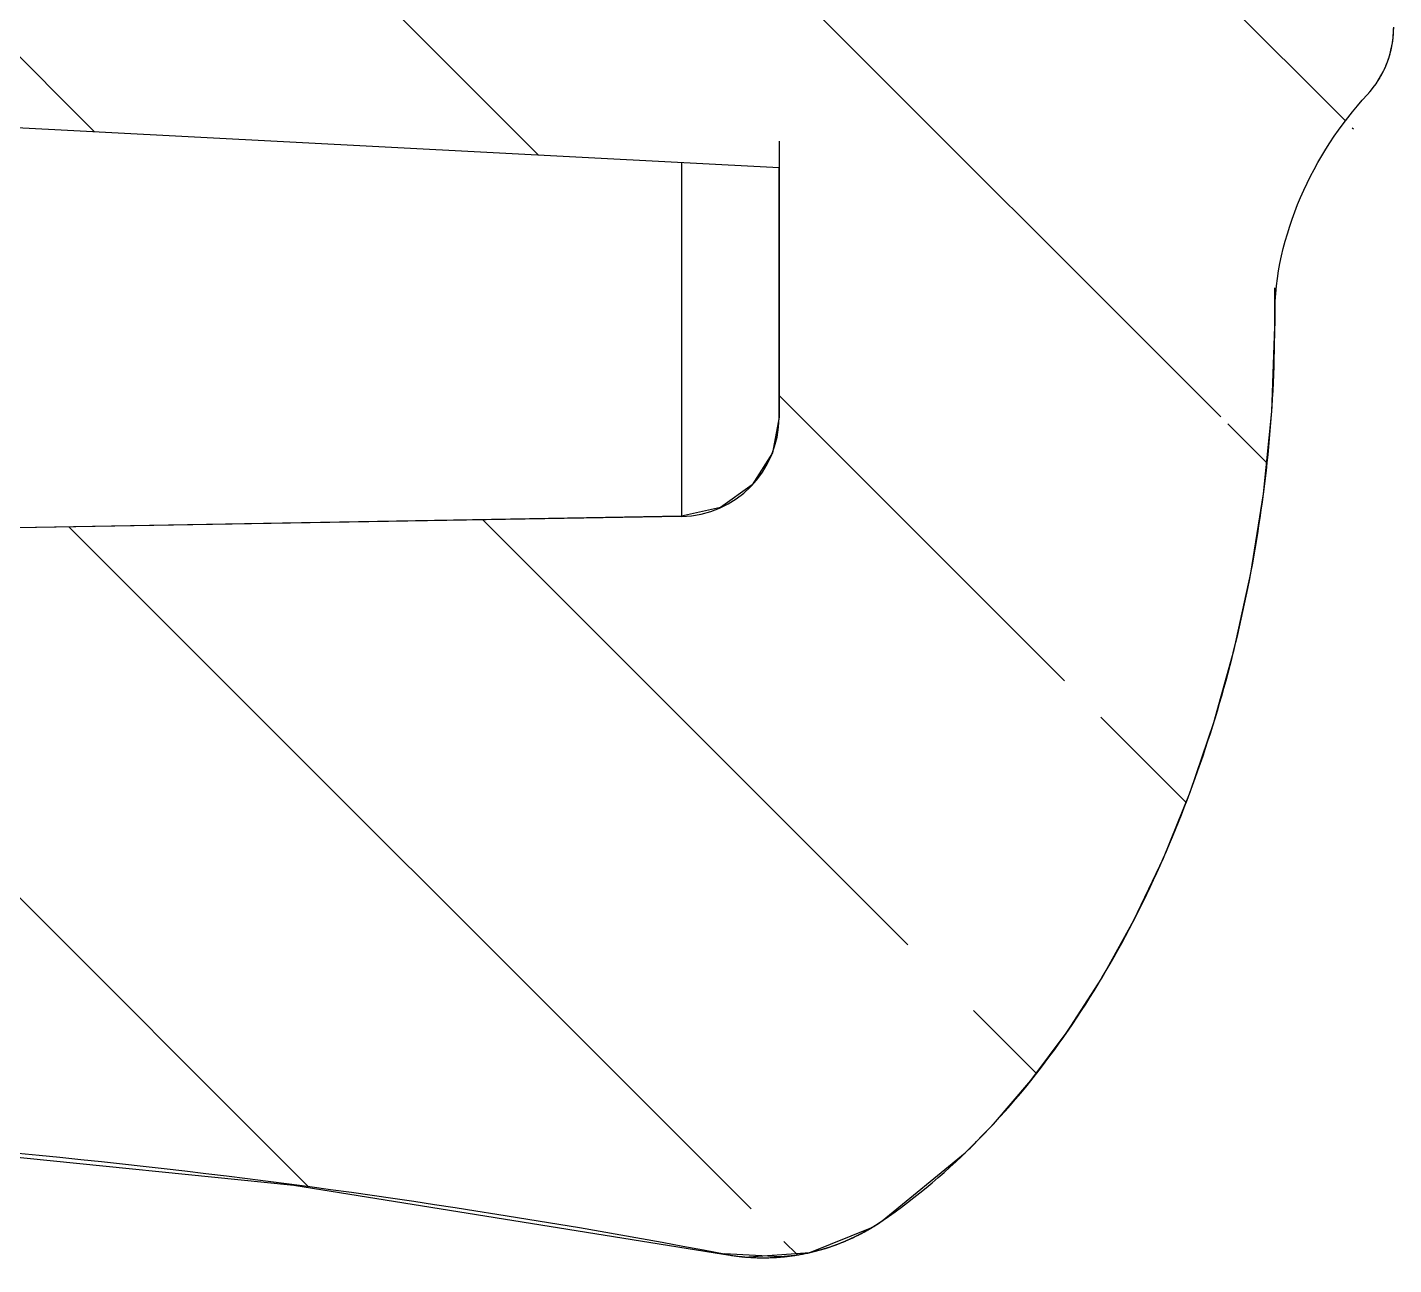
# Model space of a CAD drawing. Header units: millimetres. Extents: x 2243 to 2552, y 611 to 826.
# Drawn here: x 2363.3 to 2370.19, y 699.05 to 705.29 of the extents above; entities that cross this region are included whole.
import ezdxf

# ---------------------------------------------------------------- set-up
doc = ezdxf.new("R2010")
doc.units = ezdxf.units.MM

msp = doc.modelspace()

# ---------------------------------------------------------------- hatches: boundary and pattern name
at = {"linetype": 'Continuous'}
h = msp.add_hatch(dxfattribs=at)
h.set_pattern_fill('DEFAULT__5', color=2, scale=1.5, angle=-45, style=0, pattern_type=0)
h.set_pattern_definition([(315, (1879.842500702831, 509.7330220554935), (1.0606601718, 1.0606601718), [])])
edge = h.paths.add_edge_path()
edge.add_line((2359.587058095431, 706.0852300275935), (2359.587058095431, 707.0352300275936))
edge.add_line((2359.587058095431, 707.0352300275935), (2360.587058095431, 707.2115570082934))
edge.add_line((2360.587058095431, 707.2115570082935), (2360.587058095431, 708.3352300275935))
edge.add_line((2360.587058095431, 708.3352300275935), (2363.087058095431, 708.2915923651935))
edge.add_line((2363.087058095431, 707.4352300275934), (2363.087058095431, 708.2915923651934))
edge.add_line((2363.087058095431, 707.4352300275934), (2364.587058095431, 707.4090474301935))
edge.add_line((2364.587058095431, 706.5852300275935), (2364.587058095431, 707.4090474301936))
edge.add_line((2368.587058095431, 706.5503225563934), (2364.587058095431, 706.5852300275934))
edge.add_line((2368.587058095431, 705.5852300275935), (2368.587058095431, 706.5503225563936))
edge.add_line((2369.990548576731, 705.5607320100935), (2368.587058095431, 705.5852300275935))
edge.add_spline(control_points=[(2369.99054857683, 705.5607320100935), (2370.106073365831, 705.5587155172935), (2370.187058095131, 705.4763048581937), (2370.187058095431, 705.3607624715935)], knot_values=[0, 0, 0, 0, 1, 1, 1, 1], weights=[1, 0.8088336334999999, 0.8088336334999999, 1], degree=3, periodic=0)
edge.add_line((2370.187058095431, 705.2918121026935), (2370.187058095431, 705.3607624709934))
edge.add_spline(control_points=[(2370.054217053331, 704.9524092450935), (2370.14064213283, 705.0459021000934), (2370.187050298629, 705.1644621710933), (2370.187058094431, 705.2917814870934)], knot_values=[0, 0, 0, 0, 1, 1, 1, 1], weights=[1, 0.9541499064, 0.9541499064, 1], degree=3, periodic=0)
edge.add_spline(control_points=[(2369.587058095431, 703.8352305982935), (2369.587058240731, 704.2430565104935), (2369.742782496731, 704.6154441667935), (2370.05423086353, 704.9523935671934)], knot_values=[0, 0, 0, 0, 1, 1, 1, 1], degree=3, periodic=0)
edge.add_line((2369.587058095431, 703.7829240433935), (2369.587058095431, 703.8352300275934))
edge.add_spline(control_points=[(2367.607352046431, 699.2712357043935), (2367.783018201931, 699.3919876869935), (2368.103946520031, 699.6656061865935), (2368.513710324831, 700.1600774764935), (2368.845091134331, 700.7008035434935), (2369.112178315331, 701.2788339066935), (2369.318206374131, 701.8788178179935), (2369.468707706831, 702.4982332858935), (2369.56355346493, 703.1334550752935), (2369.587058095431, 703.5649548359935), (2369.587058095431, 703.7829240433935)], knot_values=[0, 0, 0, 0, 0.125, 0.25, 0.375, 0.5, 0.625, 0.75, 0.875, 1, 1, 1, 1], degree=3, periodic=0)
edge.add_spline(control_points=[(2366.810074195731, 699.1037381192936), (2367.091293443931, 699.0502181302934), (2367.37144451203, 699.1090741893933), (2367.607351923831, 699.2712356962935)], knot_values=[0, 0, 0, 0, 1, 1, 1, 1], weights=[1, 0.94862834, 0.94862834, 1], degree=3, periodic=0)
edge.add_arc((2359.583563882531, 661.1214018209935), 38.6636821558, 79.22766882610001, 89.26334366459999)
edge.add_arc((2360.087058114631, 700.2818467557935), 0.5000000192, 179.9999979036999, 269.2659134891)
edge.add_line((2359.587058095431, 700.2818467740935), (2359.587058095431, 701.6850648540935))
edge.add_line((2358.587058095431, 701.7112509251936), (2359.587058095431, 701.6850648540935))
edge.add_line((2358.587058095431, 701.7112509251936), (2358.587058095431, 702.6850704780935))
edge.add_line((2366.59578433863, 702.8248640983935), (2358.587058095431, 702.6850704780935))
edge.add_arc((2366.587058078931, 703.3247874842936), 0.5000000165, 271.0000074015, 360.0000017754)
edge.add_line((2367.087058095431, 703.3247874997935), (2367.087058095431, 704.5852300275935))
edge.add_line((2363.087058095431, 704.7948611446934), (2367.087058095431, 704.5852300275934))
edge.add_line((2363.087058095431, 704.7948611446934), (2363.087058095431, 705.9630073342935))
edge.add_line((2363.087058095431, 705.9630073342935), (2359.587058095431, 706.0852300275935))
edge = h.paths.add_edge_path()
edge.add_line((2359.587058095431, 712.1352300275935), (2359.587058095431, 713.0852300275935))
edge.add_line((2363.087058095431, 713.2074527207935), (2359.587058095431, 713.0852300275935))
edge.add_line((2363.087058095431, 713.2074527207935), (2363.087058095431, 714.3755989103935))
edge.add_line((2363.087058095431, 714.3755989103935), (2367.087058095431, 714.5852300275935))
edge.add_line((2367.087058095431, 714.5852300275935), (2367.087058095431, 720.0652300275935))
edge.add_line((2369.587058095431, 720.0652300275935), (2367.087058095431, 720.0652300275935))
edge.add_line((2369.587058095431, 715.3352300275935), (2369.587058095431, 720.0652300275935))
edge.add_spline(control_points=[(2370.05423086353, 714.2180664878935), (2369.742782496731, 714.5550158882935), (2369.587058240731, 714.9274035445935), (2369.587058095431, 715.3352294567935)], knot_values=[0, 0, 0, 0, 1, 1, 1, 1], degree=3, periodic=0)
edge.add_spline(control_points=[(2370.187058095031, 713.8786785680935), (2370.18705284603, 714.0059988347929), (2370.140646390429, 714.1245605959929), (2370.054222039031, 714.2180554185935)], knot_values=[0, 0, 0, 0, 1, 1, 1, 1], weights=[1, 0.9541492608, 0.9541492608, 1], degree=3, periodic=0)
edge.add_line((2370.187058095431, 713.8096975840936), (2370.187058095431, 713.8786479101935))
edge.add_spline(control_points=[(2369.99054857683, 713.6097280449935), (2370.10607336583, 713.6117445377934), (2370.18705809513, 713.6941551968935), (2370.187058095431, 713.8096975834935)], knot_values=[0, 0, 0, 0, 1, 1, 1, 1], weights=[1, 0.8088336336, 0.8088336336, 1], degree=3, periodic=0)
edge.add_line((2369.990548576731, 713.6097280449935), (2368.587058095431, 713.5852300275935))
edge.add_line((2368.587058095431, 712.6201374986936), (2368.587058095431, 713.5852300275935))
edge.add_line((2368.587058095431, 712.6201374986936), (2364.587058095431, 712.5852300275935))
edge.add_line((2364.587058095431, 711.7614126248935), (2364.587058095431, 712.5852300275935))
edge.add_line((2363.087058095431, 711.7352300275935), (2364.587058095431, 711.7614126248935))
edge.add_line((2363.087058095431, 710.8788676898935), (2363.087058095431, 711.7352300275935))
edge.add_line((2360.587058095431, 710.8352300275935), (2363.087058095431, 710.8788676898935))
edge.add_line((2360.587058095431, 710.8352300275935), (2360.587058095431, 711.9589030467936))
edge.add_line((2359.587058095431, 712.1352300275935), (2360.587058095431, 711.9589030467935))
edge = h.paths.add_edge_path()
edge.add_line((2369.587058095431, 720.0652300275935), (2367.087058095431, 720.0652300275935))
edge.add_line((2369.587058095431, 720.0652300275935), (2367.087058095431, 720.0652300275935))
edge = h.paths.add_edge_path()
edge.add_line((2369.587058095431, 802.3852300275935), (2369.587058095431, 773.1114766265935))
edge.add_line((2369.28705809543, 773.0852300275935), (2369.587058095431, 773.1114766265936))
edge.add_line((2369.28705809543, 733.0852300275935), (2369.28705809543, 773.0852300275935))
edge.add_line((2369.28705809543, 733.0852300275935), (2369.587058095431, 733.0589834284935))
edge.add_line((2369.587058095431, 733.0589834284935), (2369.587058095431, 720.0652300275935))
edge.add_line((2369.587058095431, 720.0652300275935), (2367.087058095431, 720.0652300275935))
edge.add_line((2367.087058095431, 793.8979547028935), (2367.087058095431, 720.0652300275935))
edge.add_line((2367.087058095431, 793.8979547028935), (2362.087058095431, 793.9852300275935))
edge.add_line((2362.087058095431, 795.0852300275935), (2362.087058095431, 793.9852300275936))
edge.add_line((2367.587058095431, 795.1812328846935), (2362.087058095431, 795.0852300275935))
edge.add_line((2367.587058095431, 796.9892271703934), (2367.587058095431, 795.1812328846934))
edge.add_line((2367.587058095431, 796.9892271703934), (2362.087058095431, 797.0852300275934))
edge.add_line((2362.087058095431, 798.1852300275934), (2362.087058095431, 797.0852300275934))
edge.add_line((2367.087058095431, 798.2725053521935), (2362.087058095431, 798.1852300275935))
edge.add_line((2367.087058095431, 802.8455133440934), (2367.087058095431, 798.2725053521934))
edge.add_spline(control_points=[(2366.595784304431, 803.3454371915935), (2366.884596278231, 803.3403959564935), (2367.087058099531, 803.1343693049935), (2367.087058095431, 802.8455133369935)], knot_values=[0, 0, 0, 0, 1, 1, 1, 1], weights=[1, 0.8088336320999999, 0.8088336320999999, 1], degree=3, periodic=0)
edge.add_line((2358.587058095431, 803.4852300275935), (2366.59578429863, 803.3454371916935))
edge.add_line((2358.587058095431, 804.4590441059935), (2358.587058095431, 803.4852300275935))
edge.add_line((2359.587058095431, 804.4852300275935), (2358.587058095431, 804.4590441059935))
edge.add_line((2359.587058095431, 805.8884336991935), (2359.587058095431, 804.4852300275934))
edge.add_spline(control_points=[(2360.080652254631, 806.3883926626935), (2359.790749583031, 806.3846782170937), (2359.587058099231, 806.1783601724935), (2359.587058095431, 805.8884337057934)], knot_values=[0, 0, 0, 0, 1, 1, 1, 1], weights=[1, 0.8077479890000001, 0.8077479890000001, 1], degree=3, periodic=0)
edge.add_arc((2359.583228013531, 845.0525845745935), 38.6673915215, 270.7370834752, 280.7720657694)
edge.add_spline(control_points=[(2367.60808167913, 806.8986986834934), (2367.372078072432, 807.0611437702944), (2367.091710510232, 807.1201364698943), (2366.810255659131, 807.0665708523935)], knot_values=[0, 0, 0, 0, 1, 1, 1, 1], weights=[1, 0.9485477012000001, 0.9485477012000001, 1], degree=3, periodic=0)
edge.add_spline(control_points=[(2369.587058095431, 802.3852287352935), (2369.58705844413, 803.9982870762935), (2368.934225920631, 805.9858960288934), (2367.608076575031, 806.8987021966934)], knot_values=[0, 0, 0, 0, 1, 1, 1, 1], degree=3, periodic=0)

# ---------------------------------------------------------------- linework, layer by layer
at = {"color": 7, "linetype": 'Continuous'}
for p, q in [((2363.087058095431, 704.7948611446934), (2367.087058095431, 704.5852300275935)), ((2363.087058095431, 704.7948611446934), (2367.087058095431, 704.5852300275935)), ((2367.087058095431, 704.7170709791935), (2367.087058095431, 703.3238028364935)), ((2366.595784284731, 704.6109765969935), (2366.595784474631, 702.8238796369935)), ((2367.087058095431, 703.3247874997935), (2367.087058095431, 704.5852300275935)), ((2369.587058095431, 703.7825118842935), (2369.587058095431, 703.9784881428934)), ((2369.587058095431, 703.9091286965935), (2369.587058095431, 703.7852300275935)), ((2369.587058095431, 703.7829240433935), (2369.587058095431, 703.8352300275935)), ((2367.087058095431, 703.3252531726935), (2367.053570560131, 703.1453481135935)), ((2367.053570560131, 703.1453481135935), (2366.951874232031, 702.9833341273935)), ((2366.951874232031, 702.9833341273935), (2366.79247314343, 702.8693980211935)), ((2366.595784194531, 702.8253303588936), (2358.587058095431, 702.6855391333935)), ((2366.59578433863, 702.8248640983935), (2358.587058095431, 702.6850704780935)), ((2366.59578433863, 702.8248640983935), (2358.587058095431, 702.6850704780935)), ((2366.79247314343, 702.8693980211935), (2366.59578419843, 702.8253301344935)), ((2362.260153568331, 699.6912831691935), (2364.639800428931, 699.4519927207934)), ((2367.607352046431, 699.2712357043935), (2368.025671574531, 699.6147141739934)), ((2364.639800428931, 699.4519927207934), (2366.807752126031, 699.1031102573935)), ((2367.607352046431, 699.2712357043935), (2367.608075456031, 699.2721078839935)), ((2367.608198304031, 699.2722100335935), (2367.608075065931, 699.2721076155935)), ((2366.807733560631, 699.1031128644935), (2366.911366998231, 699.0886374412935)), ((2366.807938969831, 699.1043260341935), (2366.80997500083, 699.1042188946935)), ((2366.810074249631, 699.1037384084934), (2366.810266105731, 699.1042491042936)), ((2367.094158260731, 699.0890862552935), (2366.810259723331, 699.1042391445935)), ((2366.911366998231, 699.0886374412935), (2367.24250679033, 699.1110123815935)), ((2367.164419703231, 699.0971908734934), (2367.094158260731, 699.0890862552935))]:
    msp.add_line(p, q, dxfattribs=at)
for points in [[(2368.026007675431, 699.6143617301935), (2368.16837907743, 699.7594099234934), (2368.35746002213, 699.9786195743935), (2368.540769175631, 700.2247800224935), (2368.714889099231, 700.4956395334934), (2368.87698070023, 700.7881702772935), (2369.025875755631, 701.1012147212934), (2369.16054554943, 701.4338406397935), (2369.279849207431, 701.7850558555934), (2369.382450849831, 702.1537362449935), (2369.466744138731, 702.5385818697935), (2369.530862061731, 702.9389338220935), (2369.572211264431, 703.3541444074935), (2369.587058095431, 703.7825869105935)], [(2367.24250679033, 699.1110123815935), (2367.556005073431, 699.2379518894935), (2367.610051920531, 699.2730047236935)]]:
    msp.add_lwpolyline(points, dxfattribs=at)
for centre, radius, start, end in [((2369.687058095431, 705.2918121025934), 0.5, 317.2496122677993, 359.9964917261013), ((2366.587058078931, 703.3247874842936), 0.5000000165, 271.0000074014951, 1.775401296966405e-06), ((2366.587058078931, 703.3247874842936), 0.5000000165, 271.0000074014951, 1.775401296966405e-06), ((2359.583563882531, 661.1214018209935), 38.6636821558, 79.22766882610495, 89.26334366459409), ((2359.58322723523, 661.1181062949935), 38.666983108, 79.2280914905029, 89.262907652494), ((2367.007913612931, 700.1432796666935), 1.0581999995, 259.2246641162022, 304.5044275320008), ((2367.008097991831, 700.1437809574935), 1.0581999985, 278.4950613850999, 304.5398483243031), ((2367.599741408331, 699.2765082632935), 0.0094260658, 336.3450807855006, 341.213347368299)]:
    msp.add_arc(centre, radius, start, end, dxfattribs=at)
for points, start_tangent, end_tangent in [([(2370.054217053331, 704.9524092450935), (2370.058062652631, 704.9566172061935), (2370.061867908331, 704.9608776616935), (2370.065631799531, 704.9651900723935), (2370.069353313731, 704.9695538736935), (2370.073031447931, 704.9739684755934), (2370.076665208931, 704.9784332628935), (2370.080253614531, 704.9829475953935), (2370.08379569403, 704.9875108079934), (2370.087290489231, 704.9921222111935), (2370.090737054731, 704.9967810909935), (2370.094134459431, 705.0014867094935), (2370.097481786431, 705.0062383049935), (2370.100778134531, 705.0110350926935), (2370.104022618231, 705.0158762644935), (2370.107214369231, 705.0207609899935), (2370.110352536431, 705.0256884165935), (2370.113436287031, 705.0306576697935), (2370.116464807131, 705.0356678542935), (2370.11943730243, 705.0407180536935), (2370.122352998631, 705.0458073316935), (2370.12521114233, 705.0509347322935), (2370.128011001631, 705.0560992803935), (2370.130751866531, 705.0612999825935), (2370.133433049831, 705.0665358275935), (2370.13605388723, 705.0718057867934), (2370.138613738231, 705.0771088154935), (2370.141111986431, 705.0824438526935), (2370.143548040331, 705.0878098225935), (2370.14592133323, 705.0932056348935), (2370.14823132423, 705.0986301855935), (2370.15047749823, 705.1040823577935), (2370.15265936673, 705.1095610224935), (2370.154776467531, 705.1150650392935), (2370.156828365831, 705.1205932571935), (2370.158814654031, 705.1261445153934), (2370.16073495193, 705.1317176441935), (2370.162588907531, 705.1373114657935), (2370.164376196531, 705.1429247949935), (2370.166096523131, 705.1485564400934), (2370.167749619631, 705.1542052037935), (2370.169335247031, 705.1598698839935), (2370.170853194931, 705.1655492746935), (2370.172303281431, 705.1712421665935), (2370.173685353431, 705.1769473483935), (2370.174999286531, 705.1826636071935), (2370.176244984831, 705.1883897295935), (2370.177422381231, 705.1941245024935), (2370.178531437031, 705.1998667138935), (2370.179572141931, 705.2056151535935), (2370.180544513831, 705.2113686142935), (2370.181448598931, 705.2171258922936), (2370.182284471131, 705.2228857880934), (2370.183052231931, 705.2286471075935), (2370.183752010231, 705.2344086623934), (2370.184383962331, 705.2401692709935), (2370.18494827113, 705.2459277592935), (2370.185445145831, 705.2516829614935), (2370.185874822131, 705.2574337206935), (2370.18623756123, 705.2631788894935), (2370.18653364983, 705.2689173311935), (2370.186763399431, 705.2746479196935), (2370.18692714603, 705.2803695409934), (2370.187025249831, 705.2860810930935), (2370.187058094431, 705.2917814870934)], (0.6788057147173547, 0.7343179159376825), (6.123088907098125e-05, 0.9999999981253891)), ([(2369.587058095431, 703.8352305982935), (2370.05423086353, 704.9523935671934)], (3.562794703656174e-07, 0.9999999999999367), (0.6787720053955372, 0.7343490755024623)), ([(2369.587058095431, 703.8352305982935), (2370.05423086353, 704.9523935671934)], (3.562794703656174e-07, 0.9999999999999367), (0.6787720053955372, 0.7343490755024623)), ([(2367.607352046431, 699.2712357043935), (2368.092008407931, 699.6796134432934), (2368.500646492231, 700.1677866059935), (2368.83437552953, 700.7070209261935), (2369.10200179493, 701.2824928313935), (2369.308951919831, 701.8820564106935), (2369.459431777731, 702.5008676727934), (2369.553621996231, 703.1354597171935), (2369.587058095431, 703.7829240433935)], (0.8240824364244821, 0.5664698915005894), (0, 1)), ([(2368.025994992231, 699.6143783480935), (2368.092008407931, 699.6796134432934), (2368.500646492231, 700.1677866059935), (2368.83437552953, 700.7070209261935), (2369.10200179493, 701.2824928313935), (2369.308951919831, 701.8820564106935), (2369.459431777731, 702.5008676727934), (2369.553621996231, 703.1354597171935), (2369.587058095431, 703.7829240433935)], (0.72028822396556, 0.6936749054251129), (0, 1)), ([(2366.810074195731, 699.1037381192936), (2366.822608127431, 699.1014308576935), (2366.835198372631, 699.0992698441935), (2366.847842459531, 699.0972565840935), (2366.860537869731, 699.0953925288935), (2366.87328203873, 699.0936790748935), (2366.886072358131, 699.0921175614935), (2366.898906176831, 699.0907092693935), (2366.911780802431, 699.0894554190935), (2366.924693503331, 699.0883571694935), (2366.937641510131, 699.0874156163935), (2366.950622017631, 699.0866317907935), (2366.96363218643, 699.0860066577935), (2366.97666914503, 699.0855411154935), (2366.989729991931, 699.0852359933936), (2367.002811797231, 699.0850920512935), (2367.015911605131, 699.0851099783936), (2367.029026435631, 699.0852903921934), (2367.042153287131, 699.0856338374936), (2367.055289138331, 699.0861407855934), (2367.06843095063, 699.0868116334934), (2367.081575670131, 699.0876467031935), (2367.094720230531, 699.0886462410936), (2367.107861554531, 699.0898104174935), (2367.120996557331, 699.0911393259935), (2367.134122147931, 699.0926329832935), (2367.147235232331, 699.0942913289934), (2367.160332715331, 699.0961142249935), (2367.173411503731, 699.0981014561935), (2367.186468507631, 699.1002527294935), (2367.199500644031, 699.1025676746935), (2367.21250483833, 699.1050458443935), (2367.225478027531, 699.1076867141935), (2367.23841716173, 699.1104896831935), (2367.251319207431, 699.1134540740935), (2367.264181149231, 699.1165791345935), (2367.27699999273, 699.1198640368934), (2367.289772766231, 699.1233078792935), (2367.302496523531, 699.1269096865935), (2367.315168346031, 699.1306684110936), (2367.327785344731, 699.1345829336935), (2367.340344662931, 699.1386520644935), (2367.35284347783, 699.1428745443935), (2367.365279002731, 699.1472490463935), (2367.377648489331, 699.1517741761935), (2367.38994922953, 699.1564484743935), (2367.40217855733, 699.1612704171935), (2367.414333850631, 699.1662384183935), (2367.426412533331, 699.1713508306935), (2367.438412076731, 699.1766059475935), (2367.450330001331, 699.1820020044935), (2367.462163878531, 699.1875371811935), (2367.473911331931, 699.1932096027936), (2367.485570039031, 699.1990173424936), (2367.497137732531, 699.2049584226935), (2367.508612201531, 699.2110308171934), (2367.519991292831, 699.2172324530935), (2367.531272912031, 699.2235612130935), (2367.542455024931, 699.2300149369935), (2367.553535657831, 699.2365914238935), (2367.564512899231, 699.2432884345935), (2367.575384900031, 699.2501036931935), (2367.586149874731, 699.2570348896935), (2367.596806101631, 699.2640796815936), (2367.607351923831, 699.2712356962935)], (0.9823678219661217, -0.1869584509069813), (0.8240824292142414, 0.5664699019898187))]:
    msp.add_spline(points, degree=3, dxfattribs=dict(at, start_tangent=start_tangent, end_tangent=end_tangent))

doc.saveas('drawing.dxf')
